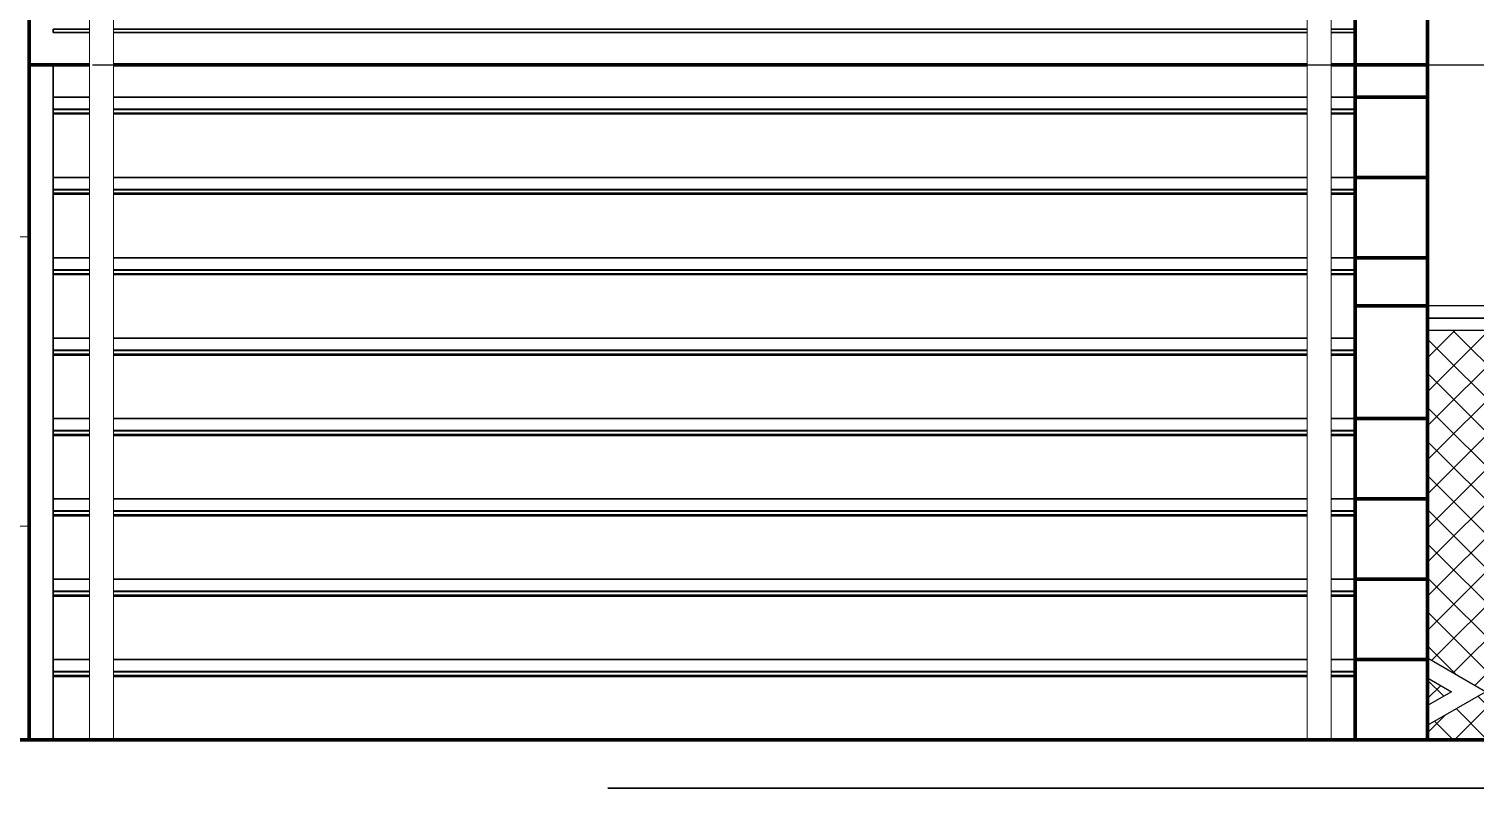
# Model space of a CAD drawing. Header units: millimetres. Extents: x -25371 to 2282244, y -90657 to 147824.
# Drawn here: x 1652567 to 1655565, y -2573 to -998 of the extents above; entities that cross this region are included whole.
import ezdxf
from ezdxf.xclip import XClip

# ---------------------------------------------------------------- set-up
doc = ezdxf.new("R2010")
doc.units = ezdxf.units.MM
doc.header["$XCLIPFRAME"] = 0
doc.linetypes.add('CENTER', pattern=[50.8, 31.75, -6.35, 6.35, -6.35])
doc.linetypes.add('TA_GL_000.90000', pattern=[2.475, 0.9, -0.225, 0.225, -0.225, 0.9])
for name, color, linetype in [('000 - 0_SYM_DWG_GRIDLINE_MAIN_COLOR_251', 7, 'Continuous'), ('000 - EXISTING_BUILDING_MAIN_COLOR_251', 7, 'Continuous'), ('000 - GRID', 7, 'CENTER')]:
    doc.layers.add(name, color=color, linetype=linetype)
for name, color, linetype, lineweight in [('A-DETL', 7, 'Continuous', 70), ('A-FLOR-E', 7, 'Continuous', 35), ('A-FLOR-HRAL', 7, 'Continuous', 35), ('A-FLOR-OTLN', 7, 'Continuous', 35), ('A-WALL-PATT', 7, 'Continuous', 50), ('I-WALL-E', 7, 'Continuous', 50), ('P-SANR-FIXT', 7, 'Continuous', 35), ('S-STRS-E', 7, 'Continuous', 35), ('WALL-E', 7, 'Continuous', 50)]:
    doc.layers.add(name, color=color, linetype=linetype, lineweight=lineweight)
doc.styles.add('TA', font='', dxfattribs={"height": 4.5})
doc.styles.get('TA').set_extended_font_data('Cordia New')

# ---------------------------------------------------------------- blocks, each defined once
blk = doc.blocks.new('Railing - 50mm-5752590-VS01 - ELEVATION 1')
at = {"layer": 'A-FLOR-HRAL', "color": 7, "lineweight": 9}
for p, q in [((30933.1, 104203.6), (30932.8, 104201.2)), ((30932.8, 103266.7), (30932.8, 104201.2)), ((30932.8, 104201.2), (30933.1, 104198.8)), ((30982.8, 104201.2), (30982.5, 104203.6)), ((30982.5, 104198.8), (30982.8, 104201.2)), ((30982.8, 104201.2), (30982.8, 103266.7))]:
    blk.add_line(p, q, dxfattribs=at)
blk = doc.blocks.new('Railing - 50mm-5736062-VS01 - ELEVATION 1')
at = {"layer": 'A-FLOR-HRAL', "color": 7, "lineweight": 9}
for p, q in [((30933.1, 103810.7), (30932.8, 103808.3)), ((30932.8, 102933.3), (30932.8, 103808.3)), ((30932.8, 103808.3), (30933.1, 103806)), ((30982.8, 103808.3), (30982.5, 103810.7)), ((30982.5, 103806), (30982.8, 103808.3)), ((30982.8, 103808.3), (30982.8, 102933.3))]:
    blk.add_line(p, q, dxfattribs=at)
blk = doc.blocks.new('Railing - 50mm-5752829-VS01 - ELEVATION 1')
at = {"layer": 'A-FLOR-HRAL', "color": 7, "lineweight": 9}
for p, q in [((30933.1, 103417.8), (30932.8, 103415.5)), ((30932.8, 102433.3), (30932.8, 103415.5)), ((30932.8, 103415.5), (30933.1, 103413.1)), ((30982.8, 103415.5), (30982.5, 103417.8)), ((30982.5, 103413.1), (30982.8, 103415.5)), ((30982.8, 103415.5), (30982.8, 102433.3))]:
    blk.add_line(p, q, dxfattribs=at)
blk = doc.blocks.new('Railing - Railing-4626916-VS01 - ELEVATION 1')
at = {"color": 7}
for name in ['Railing - 50mm-5752590-VS01 - ELEVATION 1', 'Railing - 50mm-5736062-VS01 - ELEVATION 1', 'Railing - 50mm-5752829-VS01 - ELEVATION 1']:
    blk.add_blockref(name, (0, 0), dxfattribs=at)
blk = doc.blocks.new('Railing - 50mm-V26-VS01 - ELEVATION 1')
at = {"layer": 'A-FLOR-HRAL', "color": 7, "lineweight": 9}
for p, q in [((33457.8, 104475), (33457.8, 103600)), ((33507.8, 103600), (33507.8, 104475))]:
    blk.add_line(p, q, dxfattribs=at)
blk = doc.blocks.new('Railing - 50mm-5777482-VS01 - ELEVATION 1')
at = {"layer": 'A-FLOR-HRAL', "color": 7, "lineweight": 9}
for p, q in [((33457.8, 104403.6), (33458.1, 104405.9)), ((33457.8, 104403.6), (33457.8, 103433.3)), ((33458.1, 104401.2), (33457.8, 104403.6)), ((33507.5, 104405.9), (33507.8, 104403.6)), ((33507.8, 104403.6), (33507.5, 104401.2)), ((33507.8, 103433.3), (33507.8, 104403.6))]:
    blk.add_line(p, q, dxfattribs=at)
blk = doc.blocks.new('Railing - 50mm-5777480-VS01 - ELEVATION 1')
at = {"layer": 'A-FLOR-HRAL', "color": 7, "lineweight": 9}
for p, q in [((33457.8, 104058.3), (33458.1, 104060.7)), ((33457.8, 104058.3), (33457.8, 103100)), ((33458.1, 104056), (33457.8, 104058.3)), ((33507.5, 104060.7), (33507.8, 104058.3)), ((33507.8, 104058.3), (33507.5, 104056)), ((33507.8, 103100), (33507.8, 104058.3))]:
    blk.add_line(p, q, dxfattribs=at)
blk = doc.blocks.new('Railing - 50mm-5777478-VS01 - ELEVATION 1')
at = {"layer": 'A-FLOR-HRAL', "color": 7, "lineweight": 9}
for p, q in [((33457.8, 103713.1), (33458.1, 103715.5)), ((33457.8, 103713.1), (33457.8, 102766.7)), ((33458.1, 103710.7), (33457.8, 103713.1)), ((33507.5, 103715.5), (33507.8, 103713.1)), ((33507.8, 103713.1), (33507.5, 103710.7)), ((33507.8, 102766.7), (33507.8, 103713.1))]:
    blk.add_line(p, q, dxfattribs=at)
blk = doc.blocks.new('Railing - Railing-4924831-VS01 - ELEVATION 1')
at = {"color": 7}
for name in ['Railing - 50mm-V26-VS01 - ELEVATION 1', 'Railing - 50mm-V26-VS01 - ELEVATION 1', 'Railing - 50mm-V26-VS01 - ELEVATION 1', 'Railing - 50mm-5777482-VS01 - ELEVATION 1', 'Railing - 50mm-5777480-VS01 - ELEVATION 1', 'Railing - 50mm-5777478-VS01 - ELEVATION 1']:
    blk.add_blockref(name, (0, 0), dxfattribs=at)
at = {"color": 7, "extrusion": (0, 0, -1), "zscale": -1}
blk.add_blockref('Railing - 50mm-5752590-VS01 - ELEVATION 1', (-64440.5, -833.3), dxfattribs=at)
blk = doc.blocks.new('Top Rail Type - Top Rail_Internal_-4924901-VS01 - ELEVATION 1')
at = {"layer": 'A-FLOR-HRAL', "color": 7, "lineweight": 9}
for p, q in [((33462.7, 104489.9), (33463.3, 104490.7)), ((33472.8, 104497.9), (33473.7, 104498.3)), ((33479.5, 104499.8), (33479.9, 104499.8)), ((33485.5, 104499.9), (33486.5, 104499.7)), ((33497.5, 104495.2), (33498.3, 104494.6)), ((33505.6, 104485.2), (33506, 104484.3)), ((33457.8, 104464.4), (33457.8, 103159.3)), ((33507.8, 103159.3), (33507.8, 104464.4)), ((33457.8, 104400), (33457.8, 103600)), ((33507.8, 103600), (33507.8, 104400)), ((33457.8, 103066.7), (33457.8, 102100)), ((33507.8, 102100), (33507.8, 103066.7)), ((33506.9, 102100), (33458.6, 102100)), ((33458.6, 102100), (33506.9, 102100))]:
    blk.add_line(p, q, dxfattribs=at)
at = {"layer": 'A-FLOR-HRAL', "color": 7, "lineweight": 9, "flags": 128}
for points in [[(33457.8, 104475), (33457.8, 104476), (33457.8, 104477), (33457.9, 104478), (33458.1, 104479), (33458.3, 104480), (33458.5, 104480.9)], [(33457.8, 104475), (33457.8, 104474.9), (33457.8, 104474.8), (33457.8, 104474.5), (33457.8, 104474), (33457.8, 104473.5), (33457.8, 104472.9), (33457.8, 104472.1), (33457.8, 104471.2), (33457.8, 104470.2), (33457.8, 104469.1), (33457.8, 104467.9), (33457.8, 104466.5), (33457.8, 104465.1), (33457.8, 104464.4)], [(33507.3, 104479.5), (33507.5, 104478.5), (33507.6, 104477.5), (33507.7, 104476.5), (33507.7, 104475.5), (33507.8, 104475)], [(33507.8, 104464.4), (33507.8, 104465.9), (33507.8, 104467.3), (33507.8, 104468.6), (33507.8, 104469.7), (33507.8, 104470.8), (33507.8, 104471.7), (33507.8, 104472.5), (33507.8, 104473.2), (33507.8, 104473.8), (33507.8, 104474.3), (33507.8, 104474.6), (33507.8, 104474.9), (33507.8, 104475), (33507.8, 104475)], [(33457.8, 104466.1), (33457.8, 104467.5), (33457.8, 104468.8)], [(33457.8, 104439.8), (33457.8, 104442.3), (33457.8, 104444.8), (33457.8, 104447.2), (33457.8, 104449.5), (33457.8, 104451.7), (33457.8, 104453.8), (33457.8, 104455.8), (33457.8, 104457.8), (33457.8, 104459.7), (33457.8, 104461.4), (33457.8, 104463.1), (33457.8, 104464.7)], [(33507.8, 104469.1), (33507.8, 104467.9), (33507.8, 104466.5), (33507.8, 104465.3)], [(33507.8, 104465.1), (33507.8, 104463.5), (33507.8, 104461.9), (33507.8, 104460.2), (33507.8, 104458.3), (33507.8, 104456.4), (33507.8, 104454.4), (33507.8, 104452.3), (33507.8, 104450.1), (33507.8, 104447.8), (33507.8, 104445.4), (33507.8, 104443), (33507.8, 104440.5)], [(33457.8, 104414.9), (33457.8, 104417.8), (33457.8, 104420.7), (33457.8, 104423.6), (33457.8, 104426.4), (33457.8, 104429.2), (33457.8, 104431.9), (33457.8, 104434.6), (33457.8, 104437.3), (33457.8, 104439.5)], [(33507.8, 104439.5), (33507.8, 104438), (33507.8, 104435.3), (33507.8, 104432.7), (33507.8, 104430), (33507.8, 104427.2), (33507.8, 104424.4), (33507.8, 104421.5), (33507.8, 104418.6), (33507.8, 104415.7), (33507.8, 104413.8)], [(33457.8, 104400), (33457.8, 104403), (33457.8, 104406), (33457.8, 104409), (33457.8, 104411.9), (33457.8, 104413.8)], [(33507.8, 104412.7), (33507.8, 104409.8), (33507.8, 104406.8), (33507.8, 104403.8), (33507.8, 104400.8)], [(33457.8, 103141.7), (33457.8, 103141.8), (33457.8, 103142.1), (33457.8, 103142.6), (33457.8, 103143.3), (33457.8, 103144.2), (33457.8, 103145.2), (33457.8, 103146.5), (33457.8, 103148), (33457.8, 103149.7), (33457.8, 103151.5), (33457.8, 103153.6), (33457.8, 103155.8), (33457.8, 103158.2), (33457.8, 103159.3)], [(33507.8, 103159.3), (33507.8, 103156.8), (33507.8, 103154.5), (33507.8, 103152.4), (33507.8, 103150.4), (33507.8, 103148.7), (33507.8, 103147.1), (33507.8, 103145.8), (33507.8, 103144.6), (33507.8, 103143.6), (33507.8, 103142.8), (33507.8, 103142.3), (33507.8, 103141.9), (33507.8, 103141.7), (33507.8, 103141.7)], [(33457.8, 103141.7), (33457.8, 103141.6), (33457.8, 103141.4), (33457.8, 103141.1), (33457.8, 103140.7), (33457.8, 103140.2), (33457.8, 103139.5), (33457.8, 103138.7), (33457.8, 103137.9), (33457.8, 103136.9), (33457.8, 103135.7), (33457.8, 103134.5), (33457.8, 103133.2), (33457.8, 103131.8), (33457.8, 103130.2), (33457.8, 103128.6), (33457.8, 103126.8), (33457.8, 103125), (33457.8, 103123.1), (33457.8, 103121), (33457.8, 103118.9), (33457.8, 103116.7), (33457.8, 103114.5), (33457.8, 103112.1), (33457.8, 103109.7), (33457.8, 103107.2), (33457.8, 103104.6), (33457.8, 103102), (33457.8, 103099.3), (33457.8, 103096.6), (33457.8, 103093.8), (33457.8, 103091), (33457.8, 103088.2), (33457.8, 103085.3), (33457.8, 103082.4), (33457.8, 103079.4), (33457.8, 103076.4), (33457.8, 103073.5), (33457.8, 103070.5), (33457.8, 103067.5), (33457.8, 103066.7)], [(33457.9, 103139.1), (33457.8, 103140.1), (33457.8, 103141.1), (33457.8, 103141.7)], [(33507.8, 103141.7), (33507.7, 103140.7), (33507.7, 103139.7), (33507.6, 103138.7)], [(33507.8, 103066.7), (33507.8, 103069.7), (33507.8, 103072.7), (33507.8, 103075.6), (33507.8, 103078.6), (33507.8, 103081.6), (33507.8, 103084.5), (33507.8, 103087.4), (33507.8, 103090.3), (33507.8, 103093.1), (33507.8, 103095.9), (33507.8, 103098.6), (33507.8, 103101.3), (33507.8, 103103.9), (33507.8, 103106.5), (33507.8, 103109), (33507.8, 103111.5), (33507.8, 103113.8), (33507.8, 103116.1), (33507.8, 103118.3), (33507.8, 103120.5), (33507.8, 103122.5), (33507.8, 103124.5), (33507.8, 103126.3), (33507.8, 103128.1), (33507.8, 103129.8), (33507.8, 103131.3), (33507.8, 103132.8), (33507.8, 103134.2), (33507.8, 103135.4), (33507.8, 103136.6), (33507.8, 103137.6), (33507.8, 103138.5), (33507.8, 103139.3), (33507.8, 103140), (33507.8, 103140.6), (33507.8, 103141), (33507.8, 103141.4), (33507.8, 103141.6), (33507.8, 103141.7), (33507.8, 103141.7)]]:
    blk.add_lwpolyline(points, dxfattribs=at)
blk = doc.blocks.new('DPA_CP_Fence Type D - Fence Post Left w MRTA Logo-V62-VS01 - ELEVATION 1')
at = {"layer": '000 - EXISTING_BUILDING_MAIN_COLOR_251', "lineweight": 9}
h = blk.add_hatch(dxfattribs=at)
h.set_pattern_fill('FP_27', style=0, pattern_type=2)
h.set_pattern_definition([(45.008, (33588.5, 101400), (-35.3454, 35.3554), []), (134.992, (33588.5, 101400), (-35.3454, -35.3554), [])])
h.paths.add_polyline_path([(33726.6, 102100), (34882.8, 102100.7), (34881.8, 102903.7), (34874.9, 102917.2), (34864.3, 102929.4), (34849.6, 102940.5), (34831.9, 102947.8), (34812.6, 102950.1), (33707.4, 102950.1), (33707.4, 102269.7), (33827.4, 102200), (33707.4, 102130.3), (33707.4, 102100)])
h.paths.add_polyline_path([(33707.4, 102171.3), (33757.3, 102200), (33707.4, 102228.7), (33707.4, 102177.8)])
at = {"layer": '000 - EXISTING_BUILDING_MAIN_COLOR_251', "color": 7}
for p, q in [((35013.1, 103075), (35013.1, 103000.3)), ((35013.1, 103075), (35163.1, 103075)), ((35163.1, 103075), (35013.1, 103075)), ((35163.1, 103000.3), (35163.1, 103075)), ((34813.2, 103000), (33707.4, 103000)), ((33707.4, 102975), (34812.6, 102975)), ((34812.6, 102975), (33707.4, 102975)), ((33707.4, 102950), (34813.2, 102950)), ((35013.1, 102950), (35013.1, 102650)), ((35163.1, 102649.9), (35163.1, 102950)), ((34938.2, 102650), (34938.2, 102875)), ((34938.2, 102100.7), (34938.2, 102600)), ((35013.1, 102600), (35013.1, 102100)), ((35163.1, 102100), (35163.1, 102600.1)), ((35013.1, 102550), (34937.1, 102550)), ((34937.1, 102550), (35013.2, 102550)), ((33827.4, 102200), (33707.4, 102269.7)), ((33707.4, 102228.7), (33757.3, 102200)), ((33707.4, 102130.3), (33827.4, 102200)), ((33757.3, 102200), (33707.4, 102171.3))]:
    blk.add_line(p, q, dxfattribs=at)
at = {"layer": '000 - EXISTING_BUILDING_MAIN_COLOR_251', "color": 7, "flags": 128}
for points in [[(35013.1, 103075), (35017.2, 103077.9), (35021.3, 103080.7), (35025.6, 103083.3), (35030, 103085.7), (35034.5, 103087.9), (35039, 103090), (35043.7, 103091.8), (35048.4, 103093.5), (35053.1, 103095), (35058, 103096.3), (35062.8, 103097.4), (35067.8, 103098.3), (35072.7, 103099), (35077.7, 103099.6), (35082.7, 103099.9), (35087.7, 103100), (35088.1, 103100)], [(35088.1, 103100), (35093.1, 103099.9), (35098.1, 103099.6), (35103.1, 103099.1), (35108, 103098.4), (35112.9, 103097.5), (35117.8, 103096.4), (35122.6, 103095.1), (35127.4, 103093.7), (35132.1, 103092), (35136.8, 103090.1), (35141.3, 103088.1), (35145.8, 103085.9), (35150.2, 103083.5), (35154.5, 103080.9), (35158.7, 103078.2), (35162.8, 103075.3), (35163.1, 103075)], [(34883.2, 102978.5), (34880.7, 102980.2), (34876.4, 102982.8), (34872.1, 102985.2), (34867.6, 102987.5), (34863.1, 102989.6), (34858.5, 102991.5), (34853.8, 102993.2), (34849, 102994.8), (34844.2, 102996.1), (34839.3, 102997.2), (34834.4, 102998.2), (34829.5, 102998.9), (34824.5, 102999.5), (34819.5, 102999.8), (34814.5, 103000), (34813.2, 103000)], [(34813.2, 102950), (34816.2, 102949.9), (34819.2, 102949.8), (34822.2, 102949.5), (34825.1, 102949), (34828.1, 102948.5), (34831, 102947.9), (34833.9, 102947.1), (34836.8, 102946.2), (34839.6, 102945.2), (34842.4, 102944.1), (34845.1, 102942.9), (34847.8, 102941.5), (34850.4, 102940.1), (34853, 102938.5), (34855.5, 102936.9), (34857.9, 102935.2), (34860.3, 102933.3), (34862.6, 102931.4), (34864.8, 102929.4), (34867, 102927.3), (34869, 102925.1), (34871, 102922.8), (34872.8, 102920.4), (34874.6, 102918), (34876.3, 102915.5), (34877.8, 102913), (34879.3, 102910.4), (34880.7, 102907.7), (34881.9, 102905), (34882.8, 102902.9)], [(34938.2, 102875), (34938.1, 102880), (34937.8, 102885), (34937.3, 102890), (34936.6, 102894.9), (34935.7, 102899.8), (34934.6, 102904.7), (34933.3, 102909.5), (34932.8, 102911.3)]]:
    blk.add_lwpolyline(points, dxfattribs=at)
blk = doc.blocks.new('PB-DRAIN-SCUPPER-GENC-300 with RC  - 300WX100D 2-5732368-VS01 - ELEVATION 1')
at = {"layer": 'P-SANR-FIXT', "color": 7, "lineweight": 9}
for p, q in [((30857.8, 102100), (33707.4, 102100)), ((33707.4, 102100), (30857.8, 102100)), ((30857.8, 102100), (33707.4, 102100)), ((30857.8, 102100), (33707.4, 102100))]:
    blk.add_line(p, q, dxfattribs=at)
at = {"layer": 'P-SANR-FIXT', "color": 7}
for p, q in [((33707.4, 102100), (30857.8, 102100)), ((30857.8, 102100), (33707.4, 102100)), ((30857.8, 102100), (33707.4, 102100)), ((30857.8, 102100), (33707.4, 102100))]:
    blk.add_line(p, q, dxfattribs=at)
blk = doc.blocks.new('Generic Models 2 - Generic Models 45-5662310-VS01 - ELEVATION 1')
at = {"layer": '000 - EXISTING_BUILDING_MAIN_COLOR_251', "color": 7}
for p, q in [((35163, 102000), (32007.8, 102000)), ((32007.8, 102000), (35157.8, 102000)), ((35857.8, 102000), (33645.2, 102000))]:
    blk.add_line(p, q, dxfattribs=at)
blk = doc.blocks.new('Top Rail Type - Top Rail_Internal_-5733891-VS01 - ELEVATION 1')
at = {"layer": 'A-FLOR-HRAL', "color": 7, "lineweight": 9}
for p, q in [((30932.8, 104594), (30932.8, 103600)), ((30982.8, 103600), (30982.8, 104594)), ((30932.8, 104583.5), (30932.8, 104478.5)), ((30982.8, 104478.5), (30982.8, 104583.5)), ((30932.8, 104478.5), (30932.8, 103159.3)), ((30982.8, 103159.3), (30982.8, 104478.5)), ((30932.8, 103066.7), (30932.8, 102100)), ((30982.8, 102100), (30982.8, 103066.7)), ((30981.9, 102100), (30933.6, 102100)), ((30933.6, 102100), (30981.9, 102100))]:
    blk.add_line(p, q, dxfattribs=at)
at = {"layer": 'A-FLOR-HRAL', "color": 7, "lineweight": 9, "flags": 128}
for points in [[(30932.8, 104594), (30932.8, 104594), (30932.8, 104593.8), (30932.8, 104593.5), (30932.8, 104593.1), (30932.8, 104592.6), (30932.8, 104591.9), (30932.8, 104591.1), (30932.8, 104590.2), (30932.8, 104589.2), (30932.8, 104588.1), (30932.8, 104586.9), (30932.8, 104585.6), (30932.8, 104584.1), (30932.8, 104583.5)], [(30982.8, 104583.5), (30982.8, 104585), (30982.8, 104586.4), (30982.8, 104587.6), (30982.8, 104588.8), (30982.8, 104589.8), (30982.8, 104590.8), (30982.8, 104591.6), (30982.8, 104592.3), (30982.8, 104592.9), (30982.8, 104593.3), (30982.8, 104593.7), (30982.8, 104593.9), (30982.8, 104594), (30982.8, 104594)], [(30932.8, 103141.7), (30932.8, 103141.8), (30932.8, 103142.1), (30932.8, 103142.6), (30932.8, 103143.3), (30932.8, 103144.2), (30932.8, 103145.2), (30932.8, 103146.5), (30932.8, 103148), (30932.8, 103149.7), (30932.8, 103151.5), (30932.8, 103153.6), (30932.8, 103155.8), (30932.8, 103158.2), (30932.8, 103159.3)], [(30982.8, 103159.3), (30982.8, 103156.8), (30982.8, 103154.5), (30982.8, 103152.4), (30982.8, 103150.4), (30982.8, 103148.7), (30982.8, 103147.1), (30982.8, 103145.8), (30982.8, 103144.6), (30982.8, 103143.6), (30982.8, 103142.8), (30982.8, 103142.3), (30982.8, 103141.9), (30982.8, 103141.7), (30982.8, 103141.7)], [(30932.8, 103141.7), (30932.8, 103141.6), (30932.8, 103141.4), (30932.8, 103141.1), (30932.8, 103140.7), (30932.8, 103140.2), (30932.8, 103139.5), (30932.8, 103138.7), (30932.8, 103137.9), (30932.8, 103136.9), (30932.8, 103135.7), (30932.8, 103134.5), (30932.8, 103133.2), (30932.8, 103131.8), (30932.8, 103130.2), (30932.8, 103128.6), (30932.8, 103126.8), (30932.8, 103125), (30932.8, 103123.1), (30932.8, 103121), (30932.8, 103118.9), (30932.8, 103116.7), (30932.8, 103114.5), (30932.8, 103112.1), (30932.8, 103109.7), (30932.8, 103107.2), (30932.8, 103104.6), (30932.8, 103102), (30932.8, 103099.3), (30932.8, 103096.6), (30932.8, 103093.8), (30932.8, 103091), (30932.8, 103088.2), (30932.8, 103085.3), (30932.8, 103082.4), (30932.8, 103079.4), (30932.8, 103076.4), (30932.8, 103073.5), (30932.8, 103070.5), (30932.8, 103067.5), (30932.8, 103066.7)], [(30932.9, 103139.1), (30932.8, 103140.1), (30932.8, 103141.1), (30932.8, 103141.7)], [(30982.8, 103141.7), (30982.7, 103140.7), (30982.7, 103139.7), (30982.6, 103138.7)], [(30982.8, 103066.7), (30982.8, 103069.7), (30982.8, 103072.7), (30982.8, 103075.6), (30982.8, 103078.6), (30982.8, 103081.6), (30982.8, 103084.5), (30982.8, 103087.4), (30982.8, 103090.3), (30982.8, 103093.1), (30982.8, 103095.9), (30982.8, 103098.6), (30982.8, 103101.3), (30982.8, 103103.9), (30982.8, 103106.5), (30982.8, 103109), (30982.8, 103111.5), (30982.8, 103113.8), (30982.8, 103116.1), (30982.8, 103118.3), (30982.8, 103120.5), (30982.8, 103122.5), (30982.8, 103124.5), (30982.8, 103126.3), (30982.8, 103128.1), (30982.8, 103129.8), (30982.8, 103131.3), (30982.8, 103132.8), (30982.8, 103134.2), (30982.8, 103135.4), (30982.8, 103136.6), (30982.8, 103137.6), (30982.8, 103138.5), (30982.8, 103139.3), (30982.8, 103140), (30982.8, 103140.6), (30982.8, 103141), (30982.8, 103141.4), (30982.8, 103141.6), (30982.8, 103141.7), (30982.8, 103141.7)]]:
    blk.add_lwpolyline(points, dxfattribs=at)
at = {"layer": 'A-FLOR-HRAL', "color": 7, "lineweight": 9}
blk.add_open_spline([(30932.8, 104594), (30932.8, 104596.2), (30933.2, 104599.5), (30934.6, 104603.6), (30935.8, 104606.1), (30937, 104607.9), (30938.2, 104609.7), (30939.7, 104611.4), (30941.3, 104612.9), (30942.9, 104614.2), (30945.2, 104615.8), (30948.2, 104617.2), (30952.3, 104618.6), (30957.8, 104619.3), (30963.2, 104618.6), (30967.3, 104617.2), (30970.3, 104615.8), (30972.6, 104614.2), (30974.2, 104612.9), (30975.8, 104611.4), (30977.3, 104609.7), (30978.6, 104607.9), (30979.7, 104606.1), (30980.9, 104603.6), (30982.3, 104599.5), (30982.8, 104596.2), (30982.8, 104594)], degree=3, knots=[-1, -1, -1, -1, -0.916667, -0.875, -0.833333, -0.8125, -0.791667, -0.75, -0.729167, -0.708333, -0.666667, -0.625, -0.583333, -0.5, -0.416667, -0.375, -0.333333, -0.291667, -0.270833, -0.25, -0.208333, -0.1875, -0.166667, -0.125, -0.083333, 0, 0, 0, 0], dxfattribs=at)
for points in [[(30932.9, 104591.6), (30932.8, 104592.4), (30932.8, 104593.2), (30932.8, 104594)], [(30982.8, 104594), (30982.8, 104593.2), (30982.7, 104592.3), (30982.6, 104591.4)]]:
    blk.add_open_spline(points, degree=3, dxfattribs=at)
blk = doc.blocks.new('Handrail Type - Handrail_Internal_-5752541-VS01 - ELEVATION 1')
at = {"layer": 'A-FLOR-HRAL', "color": 7, "lineweight": 9}
for p, q in [((33457.8, 104125), (33457.8, 102791.7)), ((33507.8, 102791.7), (33507.8, 104125))]:
    blk.add_line(p, q, dxfattribs=at)
blk = doc.blocks.new('Handrail Type - Handrail_Internal_-5752569-VS01 - ELEVATION 1')
at = {"layer": 'A-FLOR-HRAL', "color": 7, "lineweight": 9}
for p, q in [((30932.8, 104244), (30932.8, 104128.5)), ((30982.8, 104128.5), (30982.8, 104244)), ((30932.8, 104128.5), (30932.8, 102791.7)), ((30982.8, 102791.7), (30982.8, 104128.5))]:
    blk.add_line(p, q, dxfattribs=at)
blk = doc.blocks.new('C-1-VS01_REV00_20260615-155217_ELEVATION_1_EX')
at = {"layer": 'A-WALL-PATT', "lineweight": 9}
h = blk.add_hatch(dxfattribs=at)
h.set_pattern_fill('FP_3', style=0, pattern_type=2)
h.set_pattern_definition([(0, (-4042.98, 0), (812.8, 203.2), [33.528, -576.072, 33.528, -576.072, -3251.2]), (0, (-4042.98, 0), (812.8, 203.2), [-1219.2, 33.528, -1185.672, 33.528, -576.072, -1422.4]), (0, (-4042.98, 0), (812.8, 203.2), [-3048, 33.528, -372.872, 33.528, -982.472]), (120, (-3738.18, 101.6), (-582.37636, 602.30545), [33.528, -576.072, 33.528, -576.072, -3251.2]), (120, (-3738.18, 101.6), (-582.37636, 602.30545), [-1219.2, 33.528, -1185.672, 33.528, -576.072, -1422.4]), (120, (-3738.18, 101.6), (-582.37636, 602.30545), [-3048, 33.528, -372.872, 33.528, -982.472]), (240, (-3636.58, 508), (-230.42364, -805.50545), [33.528, -576.072, 33.528, -576.072, -3251.2]), (240, (-3636.58, 508), (-230.42364, -805.50545), [-1219.2, 33.528, -1185.672, 33.528, -576.072, -1422.4]), (240, (-3636.58, 508), (-230.42364, -805.50545), [-3048, 33.528, -372.872, 33.528, -982.472])])
h.paths.add_polyline_path([(6948.7, 102100), (6949.5, 102100), (6948.7, 103600), (6799.5, 103600), (6799.5, 102100)])
h = blk.add_hatch(dxfattribs=at)
h.set_pattern_fill('FP_4', style=0, pattern_type=2)
h.set_pattern_definition([(0, (7591.8, 99970), (0, 600), []), (90, (7591.8, 99970), (-600, 4e-14), [])])
h.paths.add_polyline_path([(6948.7, 102100), (6949.5, 102100), (6948.7, 103600), (6799.5, 103600), (6799.5, 102100)])
at = {"layer": 'A-DETL', "color": 7}
for p, q in [((6949.5, 103600), (6949.5, 102100)), ((9699.1, 103433.3), (9699.1, 103600)), ((9849.1, 103600), (9849.1, 103433.3)), ((9849.1, 103600), (9849.1, 103500)), ((7074.5, 103500), (6949.5, 103500)), ((6999.5, 103500), (6949.5, 103500)), ((6999.5, 103500), (6949.5, 103500)), ((9599.5, 103500), (7124.5, 103500)), ((9849.1, 103500), (9649.5, 103500)), ((9699.1, 103266.7), (9699.1, 103433.3)), ((9849.1, 103433.3), (9699.1, 103433.3)), ((9849.1, 103433.3), (9699.1, 103433.3)), ((9849.1, 103433.3), (9849.1, 103266.7)), ((9699.1, 103100), (9699.1, 103266.7)), ((9849.1, 103266.7), (9699.1, 103266.7)), ((9849.1, 103266.7), (9699.1, 103266.7)), ((9849.1, 103266.7), (9849.1, 103100)), ((9699.1, 103000), (9699.1, 103100)), ((9849.1, 103100), (9699.1, 103100)), ((9849.1, 103100), (9699.1, 103100)), ((9849.1, 103100), (9849.1, 103000)), ((9699.1, 102766.7), (9699.1, 103000)), ((9849.1, 103000), (9699.1, 103000)), ((9849.1, 103000), (9699.1, 103000)), ((9849.1, 103000), (9849.1, 102766.7)), ((9699.1, 102600), (9699.1, 102766.7)), ((9849.1, 102766.7), (9699.1, 102766.7)), ((9849.1, 102766.7), (9699.1, 102766.7)), ((9849.1, 102766.7), (9849.1, 102600)), ((9699.1, 102433.3), (9699.1, 102600)), ((9849.1, 102600), (9699.1, 102600)), ((9849.1, 102600), (9699.1, 102600)), ((9849.1, 102600), (9849.1, 102433.3)), ((9699.1, 102266.7), (9699.1, 102433.3)), ((9849.1, 102433.3), (9699.1, 102433.3)), ((9849.1, 102433.3), (9699.1, 102433.3)), ((9849.1, 102433.3), (9849.1, 102266.7)), ((9699.1, 102100), (9699.1, 102266.7)), ((9849.1, 102266.7), (9699.1, 102266.7)), ((9849.1, 102266.7), (9699.1, 102266.7)), ((9849.1, 102266.7), (9849.1, 102100)), ((-16055.3, 102100), (8149.5, 102100)), ((8149.5, 102100), (-16055.3, 102100)), ((8149.5, 102100), (11149.5, 102100))]:
    blk.add_line(p, q, dxfattribs=at)
at = {"layer": 'A-DETL', "color": 7, "flags": 128}
blk.add_lwpolyline([(10027.6, 102100), (9927.5, 102100), (9824.5, 102100), (9718.8, 102100), (9610.7, 102100), (9500.2, 102100), (9387.5, 102100), (9272.8, 102100), (9156.4, 102100), (9038.4, 102100), (8918.9, 102100), (8798.2, 102100), (8676.4, 102100), (8553.9, 102100), (8430.6, 102100), (8306.9, 102100), (8183, 102100), (8149.5, 102100)], dxfattribs=at)
at = {"layer": 'A-FLOR-E', "color": 7}
for p, q in [((9849.1, 103500), (9849.1, 103600)), ((9849.1, 102100), (6949.5, 102100)), ((11149.5, 102100), (9849.1, 102100))]:
    blk.add_line(p, q, dxfattribs=at)
at = {"layer": 'A-FLOR-OTLN', "color": 7}
for p, q in [((-16055.3, 102100), (8149.5, 102100)), ((8149.5, 102100), (11149.5, 102100))]:
    blk.add_line(p, q, dxfattribs=at)
at = {"layer": 'I-WALL-E', "color": 7}
for p, q in [((9849.1, 103600), (9849.1, 102100)), ((6949.5, 102100), (6949.5, 103500))]:
    blk.add_line(p, q, dxfattribs=at)
at = {"layer": 'S-STRS-E', "color": 7}
for p, q in [((6999.5, 103567), (6999.5, 103574.5)), ((6999.5, 103574.5), (7074.5, 103574.5)), ((7124.5, 103574.5), (9599.5, 103574.5)), ((9649.5, 103574.5), (9699.5, 103574.5)), ((9699.5, 103574.5), (9699.5, 103567)), ((6999.5, 103567), (7074.5, 103567)), ((7124.5, 103567), (9599.5, 103567)), ((9649.5, 103567), (9699.5, 103567)), ((6999.5, 103433.3), (6999.5, 103500)), ((6999.5, 103427.8), (6999.5, 103433.3)), ((7074.5, 103433.3), (6999.5, 103433.3)), ((6999.5, 103433.3), (7074.5, 103433.3)), ((6999.5, 103408.3), (6999.5, 103433.3)), ((6999.5, 103430.8), (6999.5, 103433.3)), ((6999.5, 103430.8), (6999.5, 103433.3)), ((6999.5, 103430.8), (6999.5, 103433.3)), ((6999.5, 103430.8), (6999.5, 103433.3)), ((6999.5, 103430.8), (6999.5, 103433.3)), ((6999.5, 103433.3), (7074.5, 103433.3)), ((6999.5, 103433.3), (7074.5, 103433.3)), ((6999.5, 103433.3), (7074.5, 103433.3)), ((6999.5, 103433.3), (7074.5, 103433.3)), ((6999.5, 103433.3), (7074.5, 103433.3)), ((6999.5, 103433.3), (7074.5, 103433.3)), ((6999.5, 103418.3), (6999.5, 103428.3)), ((6999.5, 103407.8), (6999.5, 103427.8)), ((6999.5, 103418.8), (6999.5, 103427.8)), ((9599.5, 103433.3), (7124.5, 103433.3)), ((7124.5, 103433.3), (9599.5, 103433.3)), ((7124.5, 103433.3), (9599.5, 103433.3)), ((7124.5, 103433.3), (9599.5, 103433.3)), ((7124.5, 103433.3), (9599.5, 103433.3)), ((7124.5, 103433.3), (9599.5, 103433.3)), ((7124.5, 103433.3), (9599.5, 103433.3)), ((7124.5, 103433.3), (9599.5, 103433.3)), ((9699.5, 103433.3), (9649.5, 103433.3)), ((9649.5, 103433.3), (9699.5, 103433.3)), ((9649.5, 103433.3), (9699.5, 103433.3)), ((9649.5, 103433.3), (9699.5, 103433.3)), ((9649.5, 103433.3), (9699.5, 103433.3)), ((9649.5, 103433.3), (9699.5, 103433.3)), ((9649.5, 103433.3), (9699.5, 103433.3)), ((9649.5, 103433.3), (9699.5, 103433.3)), ((9699.5, 103433.3), (9699.5, 103408.3)), ((6999.5, 103415.3), (6999.5, 103418.8)), ((6999.5, 103415.8), (6999.5, 103418.3)), ((7074.5, 103408.3), (6999.5, 103408.3)), ((6999.5, 103400.3), (6999.5, 103407.8)), ((6999.5, 103407.8), (7074.5, 103407.8)), ((6999.5, 103407.8), (7074.5, 103407.8)), ((6999.5, 103398.3), (6999.5, 103400.3)), ((6999.5, 103400.3), (7074.5, 103400.3)), ((6999.5, 103266.7), (6999.5, 103398.3)), ((7074.5, 103398.3), (6999.5, 103398.3)), ((7074.5, 103398.3), (6999.5, 103398.3)), ((9599.5, 103408.3), (7124.5, 103408.3)), ((7124.5, 103407.8), (9599.5, 103407.8)), ((7124.5, 103407.8), (9599.5, 103407.8)), ((7124.5, 103400.3), (9599.5, 103400.3)), ((9599.5, 103398.3), (7124.5, 103398.3)), ((9599.5, 103398.3), (7124.5, 103398.3)), ((9699.5, 103408.3), (9649.5, 103408.3)), ((9649.5, 103407.8), (9699.1, 103407.8)), ((9649.5, 103407.8), (9699.5, 103407.8)), ((9649.5, 103400.3), (9699.5, 103400.3)), ((9699.1, 103398.3), (9649.5, 103398.3)), ((9699.1, 103398.3), (9649.5, 103398.3)), ((9699.5, 103407.8), (9699.5, 103400.3)), ((6999.5, 103261.2), (6999.5, 103266.7)), ((7074.5, 103266.7), (6999.5, 103266.7)), ((6999.5, 103266.7), (7074.5, 103266.7)), ((6999.5, 103241.7), (6999.5, 103266.7)), ((6999.5, 103264.2), (6999.5, 103266.7)), ((6999.5, 103264.2), (6999.5, 103266.7)), ((6999.5, 103264.2), (6999.5, 103266.7)), ((6999.5, 103264.2), (6999.5, 103266.7)), ((6999.5, 103264.2), (6999.5, 103266.7)), ((6999.5, 103266.7), (7074.5, 103266.7)), ((6999.5, 103266.7), (7074.5, 103266.7)), ((6999.5, 103266.7), (7074.5, 103266.7)), ((6999.5, 103266.7), (7074.5, 103266.7)), ((6999.5, 103266.7), (7074.5, 103266.7)), ((6999.5, 103266.7), (7074.5, 103266.7)), ((6999.5, 103251.7), (6999.5, 103261.7)), ((6999.5, 103241.2), (6999.5, 103261.2)), ((6999.5, 103252.2), (6999.5, 103261.2)), ((6999.5, 103248.7), (6999.5, 103252.2)), ((6999.5, 103249.2), (6999.5, 103251.7)), ((9599.5, 103266.7), (7124.5, 103266.7)), ((7124.5, 103266.7), (9599.5, 103266.7)), ((7124.5, 103266.7), (9599.5, 103266.7)), ((7124.5, 103266.7), (9599.5, 103266.7)), ((7124.5, 103266.7), (9599.5, 103266.7)), ((7124.5, 103266.7), (9599.5, 103266.7)), ((7124.5, 103266.7), (9599.5, 103266.7)), ((7124.5, 103266.7), (9599.5, 103266.7)), ((9699.5, 103266.7), (9649.5, 103266.7)), ((9649.5, 103266.7), (9699.5, 103266.7)), ((9649.5, 103266.7), (9699.5, 103266.7)), ((9649.5, 103266.7), (9699.5, 103266.7)), ((9649.5, 103266.7), (9699.5, 103266.7)), ((9649.5, 103266.7), (9699.5, 103266.7)), ((9649.5, 103266.7), (9699.5, 103266.7)), ((9649.5, 103266.7), (9699.5, 103266.7)), ((9699.5, 103266.7), (9699.5, 103241.7)), ((7074.5, 103241.7), (6999.5, 103241.7)), ((6999.5, 103233.7), (6999.5, 103241.2)), ((6999.5, 103241.2), (7074.5, 103241.2)), ((6999.5, 103241.2), (7074.5, 103241.2)), ((6999.5, 103231.7), (6999.5, 103233.7)), ((6999.5, 103233.7), (7074.5, 103233.7)), ((6999.5, 103100), (6999.5, 103231.7)), ((7074.5, 103231.7), (6999.5, 103231.7)), ((7074.5, 103231.7), (6999.5, 103231.7)), ((9599.5, 103241.7), (7124.5, 103241.7)), ((7124.5, 103241.2), (9599.5, 103241.2)), ((7124.5, 103241.2), (9599.5, 103241.2)), ((7124.5, 103233.7), (9599.5, 103233.7)), ((9599.5, 103231.7), (7124.5, 103231.7)), ((9599.5, 103231.7), (7124.5, 103231.7)), ((9699.5, 103241.7), (9649.5, 103241.7)), ((9649.5, 103241.2), (9699.1, 103241.2)), ((9649.5, 103241.2), (9699.5, 103241.2)), ((9649.5, 103233.7), (9699.5, 103233.7)), ((9699.1, 103231.7), (9649.5, 103231.7)), ((9699.1, 103231.7), (9649.5, 103231.7)), ((9699.5, 103241.2), (9699.5, 103233.7)), ((6999.5, 103094.5), (6999.5, 103100)), ((7074.5, 103100), (6999.5, 103100)), ((6999.5, 103100), (7074.5, 103100)), ((6999.5, 103075), (6999.5, 103100)), ((6999.5, 103097.5), (6999.5, 103100)), ((6999.5, 103097.5), (6999.5, 103100)), ((6999.5, 103097.5), (6999.5, 103100)), ((6999.5, 103097.5), (6999.5, 103100)), ((6999.5, 103097.5), (6999.5, 103100)), ((6999.5, 103100), (7074.5, 103100)), ((6999.5, 103100), (7074.5, 103100)), ((6999.5, 103100), (7074.5, 103100)), ((6999.5, 103100), (7074.5, 103100)), ((6999.5, 103100), (7074.5, 103100)), ((6999.5, 103100), (7074.5, 103100)), ((6999.5, 103085), (6999.5, 103095)), ((9599.5, 103100), (7124.5, 103100)), ((7124.5, 103100), (9599.5, 103100)), ((7124.5, 103100), (9599.5, 103100)), ((7124.5, 103100), (9599.5, 103100)), ((7124.5, 103100), (9599.5, 103100)), ((7124.5, 103100), (9599.5, 103100)), ((7124.5, 103100), (9599.5, 103100)), ((7124.5, 103100), (9599.5, 103100)), ((9699.5, 103100), (9649.5, 103100)), ((9649.5, 103100), (9699.5, 103100)), ((9649.5, 103100), (9699.5, 103100)), ((9649.5, 103100), (9699.5, 103100)), ((9649.5, 103100), (9699.5, 103100)), ((9649.5, 103100), (9699.5, 103100)), ((9649.5, 103100), (9699.5, 103100)), ((9649.5, 103100), (9699.5, 103100)), ((9699.5, 103100), (9699.5, 103075)), ((6999.5, 103074.5), (6999.5, 103094.5)), ((6999.5, 103085.5), (6999.5, 103094.5)), ((6999.5, 103082), (6999.5, 103085.5)), ((6999.5, 103082.5), (6999.5, 103085)), ((7074.5, 103075), (6999.5, 103075)), ((6999.5, 103067), (6999.5, 103074.5)), ((6999.5, 103074.5), (7074.5, 103074.5)), ((6999.5, 103074.5), (7074.5, 103074.5)), ((6999.5, 103065), (6999.5, 103067)), ((6999.5, 103067), (7074.5, 103067)), ((6999.5, 102933.3), (6999.5, 103065)), ((7074.5, 103065), (6999.5, 103065)), ((7074.5, 103065), (6999.5, 103065)), ((9599.5, 103075), (7124.5, 103075)), ((7124.5, 103074.5), (9599.5, 103074.5)), ((7124.5, 103074.5), (9599.5, 103074.5)), ((7124.5, 103067), (9599.5, 103067)), ((9599.5, 103065), (7124.5, 103065)), ((9599.5, 103065), (7124.5, 103065)), ((9699.5, 103075), (9649.5, 103075)), ((9649.5, 103074.5), (9699.1, 103074.5)), ((9649.5, 103074.5), (9699.5, 103074.5)), ((9649.5, 103067), (9699.5, 103067)), ((9699.1, 103065), (9649.5, 103065)), ((9699.1, 103065), (9649.5, 103065)), ((9699.5, 103074.5), (9699.5, 103067)), ((6999.5, 102927.8), (6999.5, 102933.3)), ((7074.5, 102933.3), (6999.5, 102933.3)), ((6999.5, 102933.3), (7074.5, 102933.3)), ((6999.5, 102908.3), (6999.5, 102933.3)), ((6999.5, 102930.8), (6999.5, 102933.3)), ((6999.5, 102930.8), (6999.5, 102933.3)), ((6999.5, 102930.8), (6999.5, 102933.3)), ((6999.5, 102930.8), (6999.5, 102933.3)), ((6999.5, 102930.8), (6999.5, 102933.3)), ((6999.5, 102933.3), (7074.5, 102933.3)), ((6999.5, 102933.3), (7074.5, 102933.3)), ((6999.5, 102933.3), (7074.5, 102933.3)), ((6999.5, 102933.3), (7074.5, 102933.3)), ((6999.5, 102933.3), (7074.5, 102933.3)), ((6999.5, 102933.3), (7074.5, 102933.3)), ((6999.5, 102918.3), (6999.5, 102928.3)), ((6999.5, 102907.8), (6999.5, 102927.8)), ((6999.5, 102918.8), (6999.5, 102927.8)), ((6999.5, 102915.3), (6999.5, 102918.8)), ((6999.5, 102915.8), (6999.5, 102918.3)), ((9599.5, 102933.3), (7124.5, 102933.3)), ((7124.5, 102933.3), (9599.5, 102933.3)), ((7124.5, 102933.3), (9599.5, 102933.3)), ((7124.5, 102933.3), (9599.5, 102933.3)), ((7124.5, 102933.3), (9599.5, 102933.3)), ((7124.5, 102933.3), (9599.5, 102933.3)), ((7124.5, 102933.3), (9599.5, 102933.3)), ((7124.5, 102933.3), (9599.5, 102933.3)), ((9699.1, 102933.3), (9649.5, 102933.3)), ((9649.5, 102933.3), (9699.1, 102933.3)), ((9649.5, 102933.3), (9699.1, 102933.3)), ((9649.5, 102933.3), (9699.1, 102933.3)), ((9649.5, 102933.3), (9699.1, 102933.3)), ((9649.5, 102933.3), (9699.1, 102933.3)), ((9649.5, 102933.3), (9699.1, 102933.3)), ((9649.5, 102933.3), (9699.5, 102933.3)), ((9699.5, 102933.3), (9699.5, 102908.3)), ((7074.5, 102908.3), (6999.5, 102908.3)), ((6999.5, 102900.3), (6999.5, 102907.8)), ((6999.5, 102907.8), (7074.5, 102907.8)), ((6999.5, 102907.8), (7074.5, 102907.8)), ((6999.5, 102898.3), (6999.5, 102900.3)), ((6999.5, 102900.3), (7074.5, 102900.3)), ((6999.5, 102766.7), (6999.5, 102898.3)), ((7074.5, 102898.3), (6999.5, 102898.3)), ((7074.5, 102898.3), (6999.5, 102898.3)), ((9599.5, 102908.3), (7124.5, 102908.3)), ((7124.5, 102907.8), (9599.5, 102907.8)), ((7124.5, 102907.8), (9599.5, 102907.8)), ((7124.5, 102900.3), (9599.5, 102900.3)), ((9599.5, 102898.3), (7124.5, 102898.3)), ((9599.5, 102898.3), (7124.5, 102898.3)), ((9699.5, 102908.3), (9649.5, 102908.3)), ((9649.5, 102907.8), (9699.1, 102907.8)), ((9649.5, 102907.8), (9699.5, 102907.8)), ((9649.5, 102900.3), (9699.5, 102900.3)), ((9699.1, 102898.3), (9649.5, 102898.3)), ((9699.1, 102898.3), (9649.5, 102898.3)), ((9699.5, 102907.8), (9699.5, 102900.3)), ((6999.5, 102761.2), (6999.5, 102766.7)), ((7074.5, 102766.7), (6999.5, 102766.7)), ((6999.5, 102766.7), (7074.5, 102766.7)), ((6999.5, 102741.7), (6999.5, 102766.7)), ((6999.5, 102764.2), (6999.5, 102766.7)), ((6999.5, 102764.2), (6999.5, 102766.7)), ((6999.5, 102764.2), (6999.5, 102766.7)), ((6999.5, 102764.2), (6999.5, 102766.7)), ((6999.5, 102764.2), (6999.5, 102766.7)), ((6999.5, 102766.7), (7074.5, 102766.7)), ((6999.5, 102766.7), (7074.5, 102766.7)), ((6999.5, 102766.7), (7074.5, 102766.7)), ((6999.5, 102766.7), (7074.5, 102766.7)), ((6999.5, 102766.7), (7074.5, 102766.7)), ((6999.5, 102766.7), (7074.5, 102766.7)), ((9599.5, 102766.7), (7124.5, 102766.7)), ((7124.5, 102766.7), (9599.5, 102766.7)), ((7124.5, 102766.7), (9599.5, 102766.7)), ((7124.5, 102766.7), (9599.5, 102766.7)), ((7124.5, 102766.7), (9599.5, 102766.7)), ((7124.5, 102766.7), (9599.5, 102766.7)), ((7124.5, 102766.7), (9599.5, 102766.7)), ((7124.5, 102766.7), (9599.5, 102766.7)), ((9699.5, 102766.7), (9649.5, 102766.7)), ((9649.5, 102766.7), (9699.5, 102766.7)), ((9649.5, 102766.7), (9699.5, 102766.7)), ((9649.5, 102766.7), (9699.5, 102766.7)), ((9649.5, 102766.7), (9699.5, 102766.7)), ((9649.5, 102766.7), (9699.5, 102766.7)), ((9649.5, 102766.7), (9699.5, 102766.7)), ((9649.5, 102766.7), (9699.5, 102766.7)), ((9699.5, 102766.7), (9699.5, 102741.7)), ((6999.5, 102751.7), (6999.5, 102761.7)), ((6999.5, 102741.2), (6999.5, 102761.2)), ((6999.5, 102752.2), (6999.5, 102761.2)), ((6999.5, 102748.7), (6999.5, 102752.2)), ((6999.5, 102749.2), (6999.5, 102751.7)), ((7074.5, 102741.7), (6999.5, 102741.7)), ((6999.5, 102733.7), (6999.5, 102741.2)), ((6999.5, 102741.2), (7074.5, 102741.2)), ((6999.5, 102741.2), (7074.5, 102741.2)), ((9599.5, 102741.7), (7124.5, 102741.7)), ((7124.5, 102741.2), (9599.5, 102741.2)), ((7124.5, 102741.2), (9599.5, 102741.2)), ((9699.5, 102741.7), (9649.5, 102741.7)), ((9649.5, 102741.2), (9699.1, 102741.2)), ((9649.5, 102741.2), (9699.5, 102741.2)), ((9699.5, 102741.2), (9699.5, 102733.7)), ((6999.5, 102731.7), (6999.5, 102733.7)), ((6999.5, 102733.7), (7074.5, 102733.7)), ((6999.5, 102600), (6999.5, 102731.7)), ((7074.5, 102731.7), (6999.5, 102731.7)), ((7074.5, 102731.7), (6999.5, 102731.7)), ((7124.5, 102733.7), (9599.5, 102733.7)), ((9599.5, 102731.7), (7124.5, 102731.7)), ((9599.5, 102731.7), (7124.5, 102731.7)), ((9649.5, 102733.7), (9699.5, 102733.7)), ((9699.1, 102731.7), (9649.5, 102731.7)), ((9699.1, 102731.7), (9649.5, 102731.7)), ((6999.5, 102594.5), (6999.5, 102600)), ((7074.5, 102600), (6999.5, 102600)), ((6999.5, 102600), (7074.5, 102600)), ((6999.5, 102575), (6999.5, 102600)), ((6999.5, 102597.5), (6999.5, 102600)), ((6999.5, 102597.5), (6999.5, 102600)), ((6999.5, 102597.5), (6999.5, 102600)), ((6999.5, 102597.5), (6999.5, 102600)), ((6999.5, 102597.5), (6999.5, 102600)), ((6999.5, 102600), (7074.5, 102600)), ((6999.5, 102600), (7074.5, 102600)), ((6999.5, 102600), (7074.5, 102600)), ((6999.5, 102600), (7074.5, 102600)), ((6999.5, 102600), (7074.5, 102600)), ((6999.5, 102600), (7074.5, 102600)), ((6999.5, 102585), (6999.5, 102595)), ((6999.5, 102574.5), (6999.5, 102594.5)), ((6999.5, 102585.5), (6999.5, 102594.5)), ((6999.5, 102582), (6999.5, 102585.5)), ((6999.5, 102582.5), (6999.5, 102585)), ((9599.5, 102600), (7124.5, 102600)), ((7124.5, 102600), (9599.5, 102600)), ((7124.5, 102600), (9599.5, 102600)), ((7124.5, 102600), (9599.5, 102600)), ((7124.5, 102600), (9599.5, 102600)), ((7124.5, 102600), (9599.5, 102600)), ((7124.5, 102600), (9599.5, 102600)), ((7124.5, 102600), (9599.5, 102600)), ((9699.5, 102600), (9649.5, 102600)), ((9649.5, 102600), (9699.5, 102600)), ((9649.5, 102600), (9699.5, 102600)), ((9649.5, 102600), (9699.5, 102600)), ((9649.5, 102600), (9699.5, 102600)), ((9649.5, 102600), (9699.5, 102600)), ((9649.5, 102600), (9699.5, 102600)), ((9649.5, 102600), (9699.5, 102600)), ((9699.5, 102600), (9699.5, 102575)), ((7074.5, 102575), (6999.5, 102575)), ((6999.5, 102567), (6999.5, 102574.5)), ((6999.5, 102574.5), (7074.5, 102574.5)), ((6999.5, 102574.5), (7074.5, 102574.5)), ((6999.5, 102565), (6999.5, 102567)), ((6999.5, 102567), (7074.5, 102567)), ((6999.5, 102433.3), (6999.5, 102565)), ((7074.5, 102565), (6999.5, 102565)), ((7074.5, 102565), (6999.5, 102565)), ((9599.5, 102575), (7124.5, 102575)), ((7124.5, 102574.5), (9599.5, 102574.5)), ((7124.5, 102574.5), (9599.5, 102574.5)), ((7124.5, 102567), (9599.5, 102567)), ((9599.5, 102565), (7124.5, 102565)), ((9599.5, 102565), (7124.5, 102565)), ((9699.5, 102575), (9649.5, 102575)), ((9649.5, 102574.5), (9699.1, 102574.5)), ((9649.5, 102574.5), (9699.5, 102574.5)), ((9649.5, 102567), (9699.5, 102567)), ((9699.1, 102565), (9649.5, 102565)), ((9699.1, 102565), (9649.5, 102565)), ((9699.5, 102574.5), (9699.5, 102567)), ((6999.5, 102427.8), (6999.5, 102433.3)), ((7074.5, 102433.3), (6999.5, 102433.3)), ((6999.5, 102433.3), (7074.5, 102433.3)), ((6999.5, 102408.3), (6999.5, 102433.3)), ((6999.5, 102430.8), (6999.5, 102433.3)), ((6999.5, 102430.8), (6999.5, 102433.3)), ((6999.5, 102430.8), (6999.5, 102433.3)), ((6999.5, 102430.8), (6999.5, 102433.3)), ((6999.5, 102430.8), (6999.5, 102433.3)), ((6999.5, 102433.3), (7074.5, 102433.3)), ((6999.5, 102433.3), (7074.5, 102433.3)), ((6999.5, 102433.3), (7074.5, 102433.3)), ((6999.5, 102433.3), (7074.5, 102433.3)), ((6999.5, 102433.3), (7074.5, 102433.3)), ((6999.5, 102433.3), (7074.5, 102433.3)), ((6999.5, 102418.3), (6999.5, 102428.3)), ((6999.5, 102407.8), (6999.5, 102427.8)), ((6999.5, 102418.8), (6999.5, 102427.8)), ((6999.5, 102415.3), (6999.5, 102418.8)), ((6999.5, 102415.8), (6999.5, 102418.3)), ((7074.5, 102408.3), (6999.5, 102408.3)), ((6999.5, 102400.3), (6999.5, 102407.8)), ((6999.5, 102407.8), (7074.5, 102407.8)), ((6999.5, 102407.8), (7074.5, 102407.8)), ((9599.5, 102433.3), (7124.5, 102433.3)), ((7124.5, 102433.3), (9599.5, 102433.3)), ((7124.5, 102433.3), (9599.5, 102433.3)), ((7124.5, 102433.3), (9599.5, 102433.3)), ((7124.5, 102433.3), (9599.5, 102433.3)), ((7124.5, 102433.3), (9599.5, 102433.3)), ((7124.5, 102433.3), (9599.5, 102433.3)), ((7124.5, 102433.3), (9599.5, 102433.3)), ((9599.5, 102408.3), (7124.5, 102408.3)), ((7124.5, 102407.8), (9599.5, 102407.8)), ((7124.5, 102407.8), (9599.5, 102407.8)), ((9699.5, 102433.3), (9649.5, 102433.3)), ((9649.5, 102433.3), (9699.5, 102433.3)), ((9649.5, 102433.3), (9699.5, 102433.3)), ((9649.5, 102433.3), (9699.5, 102433.3)), ((9649.5, 102433.3), (9699.5, 102433.3)), ((9649.5, 102433.3), (9699.5, 102433.3)), ((9649.5, 102433.3), (9699.5, 102433.3)), ((9649.5, 102433.3), (9699.5, 102433.3)), ((9699.5, 102408.3), (9649.5, 102408.3)), ((9649.5, 102407.8), (9699.1, 102407.8)), ((9649.5, 102407.8), (9699.5, 102407.8)), ((9699.5, 102433.3), (9699.5, 102408.3)), ((9699.5, 102407.8), (9699.5, 102400.3)), ((6999.5, 102398.3), (6999.5, 102400.3)), ((6999.5, 102400.3), (7074.5, 102400.3)), ((6999.5, 102266.7), (6999.5, 102398.3)), ((7074.5, 102398.3), (6999.5, 102398.3)), ((7074.5, 102398.3), (6999.5, 102398.3)), ((7124.5, 102400.3), (9599.5, 102400.3)), ((9599.5, 102398.3), (7124.5, 102398.3)), ((9599.5, 102398.3), (7124.5, 102398.3)), ((9649.5, 102400.3), (9699.5, 102400.3)), ((9699.1, 102398.3), (9649.5, 102398.3)), ((9699.1, 102398.3), (9649.5, 102398.3)), ((6999.5, 102241.7), (6999.5, 102266.7)), ((6999.5, 102264.2), (6999.5, 102266.7)), ((6999.5, 102264.2), (6999.5, 102266.7)), ((6999.5, 102264.2), (6999.5, 102266.7)), ((6999.5, 102264.2), (6999.5, 102266.7)), ((6999.5, 102264.2), (6999.5, 102266.7)), ((6999.5, 102266.7), (7074.7, 102266.7)), ((6999.5, 102266.7), (7074.7, 102266.7)), ((6999.5, 102266.7), (7074.7, 102266.7)), ((6999.5, 102266.7), (7074.7, 102266.7)), ((6999.5, 102266.7), (7074.7, 102266.7)), ((6999.5, 102266.7), (7074.7, 102266.7)), ((7074.7, 102266.7), (6999.5, 102266.7)), ((6999.5, 102266.7), (7074.7, 102266.7)), ((6999.5, 102266.7), (6999.5, 102261.2)), ((6999.5, 102251.7), (6999.5, 102261.7)), ((6999.5, 102261.2), (6999.5, 102241.2)), ((6999.5, 102261.2), (6999.5, 102252.2)), ((7124.5, 102266.7), (9599.7, 102266.7)), ((7124.5, 102266.7), (9599.7, 102266.7)), ((7124.5, 102266.7), (9599.7, 102266.7)), ((7124.5, 102266.7), (9599.7, 102266.7)), ((7124.5, 102266.7), (9599.7, 102266.7)), ((7124.5, 102266.7), (9599.7, 102266.7)), ((9599.7, 102266.7), (7124.5, 102266.7)), ((7124.5, 102266.7), (9599.7, 102266.7)), ((9649.5, 102266.7), (9699.5, 102266.7)), ((9649.5, 102266.7), (9699.5, 102266.7)), ((9649.5, 102266.7), (9699.5, 102266.7)), ((9649.5, 102266.7), (9699.5, 102266.7)), ((9649.5, 102266.7), (9699.5, 102266.7)), ((9649.5, 102266.7), (9699.5, 102266.7)), ((9699.5, 102266.7), (9649.5, 102266.7)), ((9649.5, 102266.7), (9699.5, 102266.7)), ((9699.5, 102266.7), (9699.5, 102241.7)), ((6999.5, 102252.2), (6999.5, 102248.7)), ((6999.5, 102249.2), (6999.5, 102251.7)), ((7074.7, 102241.7), (6999.5, 102241.7)), ((6999.5, 102241.2), (7074.7, 102241.2)), ((6999.5, 102241.2), (7074.7, 102241.2)), ((6999.5, 102241.2), (6999.5, 102233.7)), ((6999.5, 102233.7), (7074.7, 102233.7)), ((6999.5, 102233.7), (6999.5, 102231.7)), ((7074.7, 102231.7), (6999.5, 102231.7)), ((6999.5, 102100), (6999.5, 102231.7)), ((6999.5, 102231.7), (7074.7, 102231.7)), ((9599.7, 102241.7), (7124.5, 102241.7)), ((7124.5, 102241.2), (9599.7, 102241.2)), ((7124.5, 102241.2), (9599.7, 102241.2)), ((7124.5, 102233.7), (9599.7, 102233.7)), ((9599.7, 102231.7), (7124.5, 102231.7)), ((7124.5, 102231.7), (9599.7, 102231.7)), ((9699.5, 102241.7), (9649.5, 102241.7)), ((9649.5, 102241.2), (9699.1, 102241.2)), ((9649.5, 102241.2), (9699.5, 102241.2)), ((9649.5, 102233.7), (9699.5, 102233.7)), ((9699.1, 102231.7), (9649.5, 102231.7)), ((9649.5, 102231.7), (9699.1, 102231.7)), ((9699.5, 102233.7), (9699.5, 102241.2)), ((11149.5, 102100), (9849.1, 102100)), ((11149.5, 102100), (9849.1, 102100)), ((11149.5, 102100), (9849.1, 102100)), ((11149.5, 102100), (9849.1, 102100)), ((11149.5, 102100), (9849.1, 102100)), ((11149.5, 102100), (9849.1, 102100)), ((11149.5, 102100), (9849.1, 102100))]:
    blk.add_line(p, q, dxfattribs=at)
at = {"layer": 'WALL-E', "color": 7}
blk.add_line((6949.5, 103500), (6999.5, 103500), dxfattribs=at)
blk.add_line((6949.5, 103500), (6999.5, 103500), dxfattribs=at)
at = {"layer": '000 - EXISTING_BUILDING_MAIN_COLOR_251', "color": 7}
for name in ['Generic Models 2 - Generic Models 45-5662310-VS01 - ELEVATION 1', 'DPA_CP_Fence Type D - Fence Post Left w MRTA Logo-V62-VS01 - ELEVATION 1']:
    blk.add_blockref(name, (-23858.2, 0), dxfattribs=at)
at = {"layer": 'A-FLOR-HRAL', "color": 7, "lineweight": 9}
for name in ['Top Rail Type - Top Rail_Internal_-5733891-VS01 - ELEVATION 1', 'Top Rail Type - Top Rail_Internal_-4924901-VS01 - ELEVATION 1', 'Handrail Type - Handrail_Internal_-5752569-VS01 - ELEVATION 1', 'Handrail Type - Handrail_Internal_-5752541-VS01 - ELEVATION 1']:
    blk.add_blockref(name, (-23858.2, 0), dxfattribs=at)
at = {"layer": 'A-FLOR-HRAL', "color": 7}
for name in ['Railing - Railing-4924831-VS01 - ELEVATION 1', 'Railing - Railing-4626916-VS01 - ELEVATION 1']:
    blk.add_blockref(name, (-23858.2, 0), dxfattribs=at)
at = {"layer": 'P-SANR-FIXT', "color": 7}
blk.add_blockref('PB-DRAIN-SCUPPER-GENC-300 with RC  - 300WX100D 2-5732368-VS01 - ELEVATION 1', (-23858.2, 0), dxfattribs=at)
blk = doc.blocks.new('*U1015')
at = {"layer": '000 - 0_SYM_DWG_GRIDLINE_MAIN_COLOR_251', "color": 7, "linetype": 'ByBlock', "ltscale": 5}
blk.add_line((20, 0), (-476.46, 0), dxfattribs=at)
at = {"color": 7, "style": 'TA', "flags": 1}
blk.add_attdef('LOCATION', (6, -6), '', height=4.5, rotation=270, dxfattribs=at)
blk = doc.blocks.new('C-1-VS01_REV00_20260615-155703_ELEVATION_1_DIMS-2')
at = {"layer": '000 - GRID', "color": 7, "linetype": 'TA_GL_000.90000', "xscale": 50.00000000000004, "yscale": 50.00000000000004, "zscale": 50.00000000000004, "rotation": 180}
blk.add_blockref('*U1015', (-5700, 103500), dxfattribs=at)

msp = doc.modelspace()

# ---------------------------------------------------------------- block references
at = {"color": 7}
ref = msp.add_blockref('C-1-VS01_REV00_20260615-155217_ELEVATION_1_EX', (1645617.451, -104572.744), dxfattribs=at)
XClip(ref).set_block_clipping_path([(-6272.2217516778, 96602.3760666824), (23581.2110439332, 113561.2238857835)])
msp.add_blockref('C-1-VS01_REV00_20260615-155703_ELEVATION_1_DIMS-2', (1645617.451, -104572.744), dxfattribs=at)

doc.saveas('drawing.dxf')
